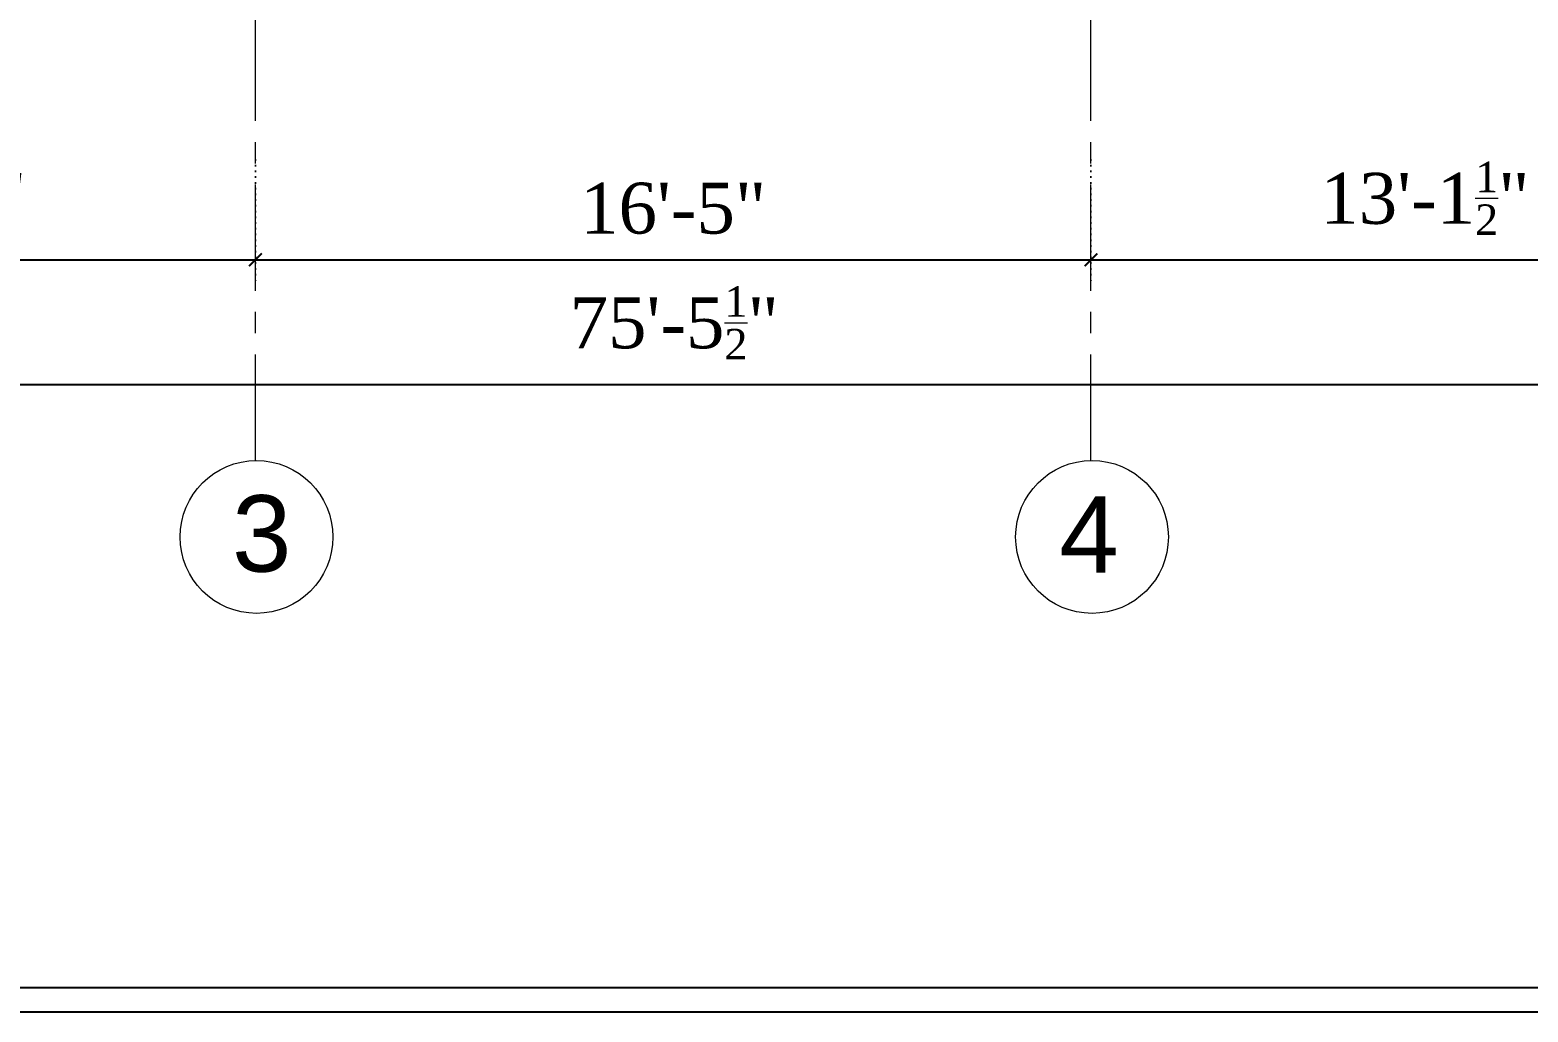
# Model space of a CAD drawing. Header units: feet. Extents: x 36263 to 96584, y 7663 to 35885.
# Drawn here: x 51185.4 to 51538.4, y 16790.4 to 17021.7 of the extents above; entities that cross this region are included whole.
import ezdxf

# ---------------------------------------------------------------- set-up
doc = ezdxf.new("R2010")
doc.units = ezdxf.units.FT
doc.linetypes.add('CENTER', pattern=[2, 1.25, -0.25, 0.25, -0.25])
doc.linetypes.add('DOT2', pattern=[0.125, 0, -0.125])
for name, color, linetype in [('0_TEXT', 1, 'Continuous'), ('DIM', 1, 'Continuous'), ('ST DIM', 11, 'Continuous')]:
    doc.layers.add(name, color=color, linetype=linetype)
doc.layers.add('ST GRIDS', color=6, linetype='CENTER', lineweight=9)
doc.styles.add('RomanS', font='times.ttf')
doc.styles.get("Standard").update_dxf_attribs({"font": 'arial.ttf'})
doc.dimstyles.new('1-1', dxfattribs={"dimtxt": 9, "dimasz": 5, "dimexe": 6, "dimexo": 6, "dimgap": 3, "dimtad": 1, "dimdec": 1, "dimzin": 0, "dimdsep": 46, "dimlunit": 4, "dimtxsty": 'RomanS', "dimblk": 'ARCHTICK', "dimcen": 0.09, "dimclrd": 256, "dimclre": 256, "dimclrt": 3, "dimadec": 0, "dimazin": 0, "dimtfac": 0.6, "dimtdec": 1, "dimtix": 1, "dimtofl": 0, "dimtmove": 1, "dimatfit": 0, "dimfxl": 1, "dimtolj": 1, "dimtzin": 0, "dimarcsym": 0})

# ---------------------------------------------------------------- blocks, each defined once
blk = doc.blocks.new('_ArchTick')
at = {"color": 0, "const_width": 0.15}
blk.add_lwpolyline([(-0.5, -0.5), (0.5, 0.5)], dxfattribs=at)
blk = doc.blocks.new('*D275')
at = {"layer": 'Defpoints', "color": 0, "ltscale": 10, "transparency": 16777216}
for p in [(51081.11, 16997.09), (51238.5, 16997.09), (51238.5, 16967.53)]:
    blk.add_point(p, dxfattribs=at)
at = {"layer": 'ST DIM', "linetype": 'DOT2', "lineweight": -2, "ltscale": 10, "transparency": 16777216}
for p, q in [((51081.11, 16991.09), (51081.11, 16961.53)), ((51238.5, 16991.09), (51238.5, 16961.53))]:
    blk.add_line(p, q, dxfattribs=at)
at = {"layer": 'ST DIM', "lineweight": -2, "ltscale": 10, "transparency": 16777216}
blk.add_line((51081.11, 16967.53), (51238.5, 16967.53), dxfattribs=at)
at = {"layer": 'ST DIM', "lineweight": -2, "ltscale": 10, "transparency": 16777216, "xscale": 3, "yscale": 3, "zscale": 3, "rotation": 180}
blk.add_blockref('_ArchTick', (51081.11, 16967.53), dxfattribs=at)
at = {"layer": 'ST DIM', "lineweight": -2, "ltscale": 10, "transparency": 16777216, "xscale": 3, "yscale": 3, "zscale": 3}
blk.add_blockref('_ArchTick', (51238.5, 16967.53), dxfattribs=at)
at = {"layer": 'ST DIM', "color": 3, "lineweight": 13, "ltscale": 10, "transparency": 16777216, "insert": (51159.81, 16982.02), "char_height": 12, "attachment_point": 5, "style": 'RomanS'}
blk.add_mtext('\\A1;13\'-1{\\H0.6x;\\S1/2;}"', dxfattribs=at)
blk = doc.blocks.new('*D276')
at = {"layer": 'Defpoints', "color": 0, "ltscale": 10, "transparency": 16777216}
for p in [(51238.5, 16997.09), (51435.42, 16997.09), (51435.42, 16967.53)]:
    blk.add_point(p, dxfattribs=at)
at = {"layer": 'ST DIM', "linetype": 'DOT2', "lineweight": -2, "ltscale": 10, "transparency": 16777216}
for p, q in [((51238.5, 16991.09), (51238.5, 16961.53)), ((51435.42, 16991.09), (51435.42, 16961.53))]:
    blk.add_line(p, q, dxfattribs=at)
at = {"layer": 'ST DIM', "lineweight": -2, "ltscale": 10, "transparency": 16777216}
blk.add_line((51238.5, 16967.53), (51435.42, 16967.53), dxfattribs=at)
at = {"layer": 'ST DIM', "lineweight": -2, "ltscale": 10, "transparency": 16777216, "xscale": 3, "yscale": 3, "zscale": 3, "rotation": 180}
blk.add_blockref('_ArchTick', (51238.5, 16967.53), dxfattribs=at)
at = {"layer": 'ST DIM', "lineweight": -2, "ltscale": 10, "transparency": 16777216, "xscale": 3, "yscale": 3, "zscale": 3}
blk.add_blockref('_ArchTick', (51435.42, 16967.53), dxfattribs=at)
at = {"layer": 'ST DIM', "color": 3, "lineweight": 13, "ltscale": 10, "transparency": 16777216, "insert": (51336.96, 16979.63), "char_height": 12, "attachment_point": 5, "style": 'RomanS'}
blk.add_mtext('\\A1;16\'-5"', dxfattribs=at)
blk = doc.blocks.new('*D277')
at = {"layer": 'Defpoints', "color": 0, "ltscale": 10, "transparency": 16777216}
for p in [(51435.42, 16997.09), (51592.86, 16997.09), (51592.86, 16967.53)]:
    blk.add_point(p, dxfattribs=at)
at = {"layer": 'ST DIM', "linetype": 'DOT2', "lineweight": -2, "ltscale": 10, "transparency": 16777216}
for p, q in [((51435.42, 16991.09), (51435.42, 16961.53)), ((51592.86, 16991.09), (51592.86, 16961.53))]:
    blk.add_line(p, q, dxfattribs=at)
at = {"layer": 'ST DIM', "lineweight": -2, "ltscale": 10, "transparency": 16777216}
blk.add_line((51435.42, 16967.53), (51592.86, 16967.53), dxfattribs=at)
at = {"layer": 'ST DIM', "lineweight": -2, "ltscale": 10, "transparency": 16777216, "xscale": 3, "yscale": 3, "zscale": 3, "rotation": 180}
blk.add_blockref('_ArchTick', (51435.42, 16967.53), dxfattribs=at)
at = {"layer": 'ST DIM', "lineweight": -2, "ltscale": 10, "transparency": 16777216, "xscale": 3, "yscale": 3, "zscale": 3}
blk.add_blockref('_ArchTick', (51592.86, 16967.53), dxfattribs=at)
at = {"layer": 'ST DIM', "color": 3, "lineweight": 13, "ltscale": 10, "transparency": 16777216, "insert": (51514.14, 16982.02), "char_height": 12, "attachment_point": 5, "style": 'RomanS'}
blk.add_mtext('\\A1;13\'-1{\\H0.6x;\\S1/2;}"', dxfattribs=at)
blk = doc.blocks.new('*D279')
at = {"layer": 'Defpoints', "color": 0, "ltscale": 10, "transparency": 16777216}
for p in [(51789.91, 16938.2), (50884.51, 16906.62), (51789.91, 16906.62)]:
    blk.add_point(p, dxfattribs=at)
at = {"layer": 'ST DIM', "linetype": 'DOT2', "lineweight": -2, "ltscale": 10, "transparency": 16777216}
for p, q in [((50884.51, 16912.62), (50884.51, 16944.2)), ((51789.91, 16912.62), (51789.91, 16944.2))]:
    blk.add_line(p, q, dxfattribs=at)
at = {"layer": 'ST DIM', "lineweight": -2, "ltscale": 10, "transparency": 16777216}
blk.add_line((50884.51, 16938.2), (51789.91, 16938.2), dxfattribs=at)
at = {"layer": 'ST DIM', "lineweight": -2, "ltscale": 10, "transparency": 16777216, "xscale": 3, "yscale": 3, "zscale": 3, "rotation": 180}
blk.add_blockref('_ArchTick', (50884.51, 16938.2), dxfattribs=at)
at = {"layer": 'ST DIM', "lineweight": -2, "ltscale": 10, "transparency": 16777216, "xscale": 3, "yscale": 3, "zscale": 3}
blk.add_blockref('_ArchTick', (51789.91, 16938.2), dxfattribs=at)
at = {"layer": 'ST DIM', "color": 3, "lineweight": 13, "ltscale": 10, "transparency": 16777216, "insert": (51337.21, 16952.7), "char_height": 12, "attachment_point": 5, "style": 'RomanS'}
blk.add_mtext('\\A1;75\'-5{\\H0.6x;\\S1/2;}"', dxfattribs=at)

msp = doc.modelspace()

# ---------------------------------------------------------------- linework, layer by layer
for points in [[(50571.91, 16790.35), (50571.91, 18074.14), (52382.82, 18074.14), (52382.82, 16790.35)], [(50577.61, 16796.05), (50577.61, 18068.44), (52377.12, 18068.44), (52377.12, 16796.05)]]:
    msp.add_lwpolyline(points, close=True)
at = {"layer": 'DIM', "lineweight": 13}
for centre in [(51238.75, 16902.25), (51435.67, 16902.25)]:
    msp.add_circle(centre, 18, dxfattribs=at)
at = {"layer": 'ST GRIDS', "color": 251, "lineweight": 13, "ltscale": 20}
for p, q in [((51238.5, 16920.25), (51238.5, 17942.71)), ((51435.42, 16920.25), (51435.42, 17942.71))]:
    msp.add_line(p, q, dxfattribs=at)

# ---------------------------------------------------------------- texts
at = {"layer": '0_TEXT', "color": 2, "char_height": 18, "attachment_point": 1}
for s, insert in [('3', (51232.99, 16912.08)), ('4', (51427.96, 16911.82))]:
    msp.add_mtext_dynamic_manual_height_columns(s, width=33.971, gutter_width=30, heights=[0], dxfattribs=dict(at, insert=insert))

# ---------------------------------------------------------------- dimensions: what is measured, and where the dimension line sits
at = {"layer": 'ST DIM', "lineweight": 13, "ltscale": 10}
for base, p1, p2, picture, middle in [((51238.5, 16967.53), (51081.11, 16997.09), (51238.5, 16997.09), '*D275', (51159.81, 16982.02)), ((51435.42, 16967.53), (51238.5, 16997.09), (51435.42, 16997.09), '*D276', (51336.96, 16979.63)), ((51592.86, 16967.53), (51435.42, 16997.09), (51592.86, 16997.09), '*D277', (51514.14, 16982.02)), ((51789.91, 16938.2), (50884.51, 16906.62), (51789.91, 16906.62), '*D279', (51337.21, 16952.7))]:
    dim = msp.add_linear_dim(base=base, p1=p1, p2=p2, dimstyle='1-1', override={"dimtxt": 12, "dimasz": 3, "dimgap": 6, "dimpost": '\\X'}, dxfattribs=at)
    dim.commit()
    dim.dimension.update_dxf_attribs({"geometry": picture, "text_midpoint": middle})

doc.saveas('drawing.dxf')
